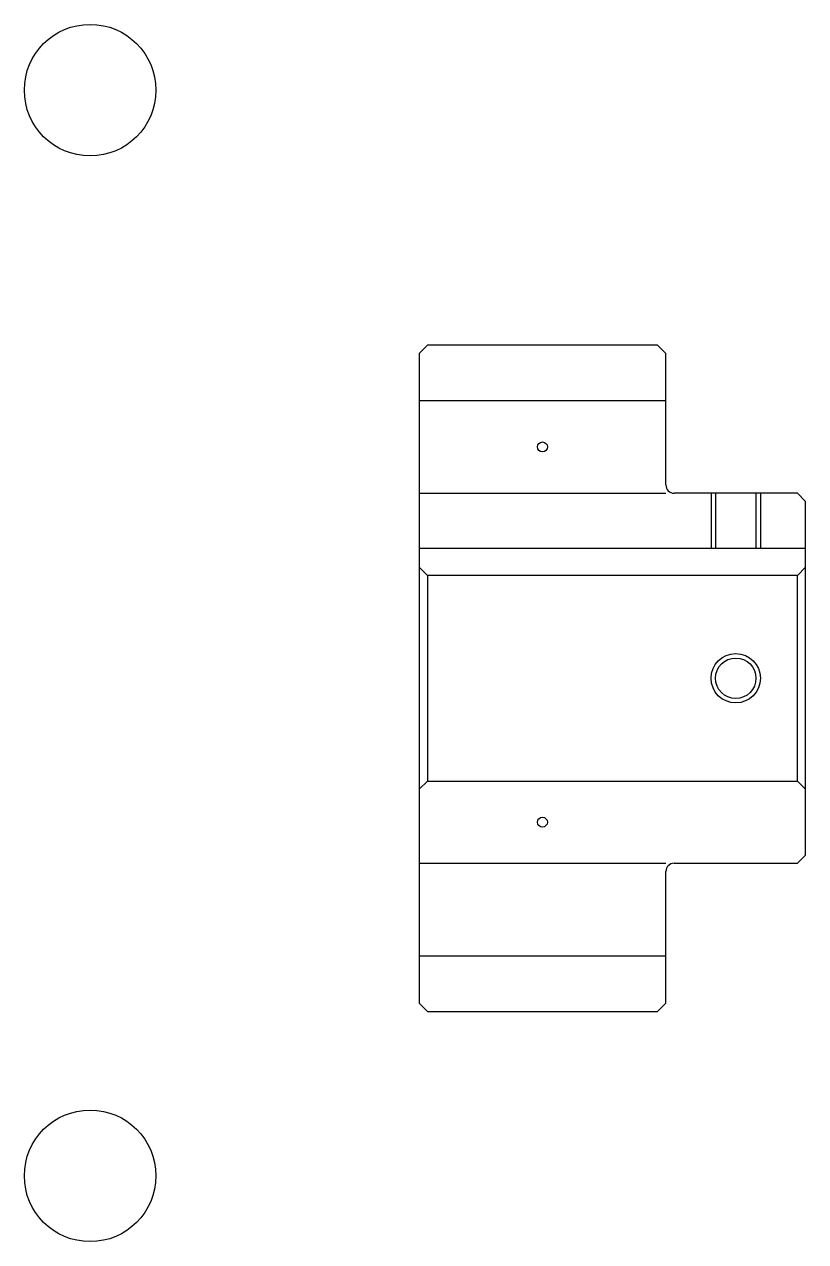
# Model space of a CAD drawing. Header units: metres. Extents: x 114 to 410, y 94 to 242.
# Drawn here: x 114 to 209, y 94.5 to 242.5 of the extents above.
import ezdxf

# ---------------------------------------------------------------- set-up
doc = ezdxf.new("R2010")
doc.units = ezdxf.units.M

msp = doc.modelspace()

# ---------------------------------------------------------------- linework, layer by layer
at = {"color": 4}
for p, q in [((162, 196.75), (192, 196.75)), ((162, 185.5), (192, 185.5)), ((162, 178.800003), (209, 178.800003)), ((208, 175.5), (209, 176.5)), ((163, 175.5), (163, 150.5)), ((208, 150.5), (209, 149.5)), ((162, 140.5), (192, 140.5)), ((162, 129.25), (192, 129.25))]:
    msp.add_line(p, q, dxfattribs=at)
for points in [[(192, 186.5), (192, 202.5), (191, 203.5), (163, 203.5), (162, 202.5), (162, 149.5)], [(193, 140.5), (208, 140.5), (209, 141.5), (209, 184.5), (208, 185.5), (193, 185.5)], [(197.5, 185.5), (197.5, 178.800003)], [(198.040009, 185.5), (198.040009, 178.800003)], [(202.959991, 185.5), (202.959991, 178.800003)], [(203.5, 185.5), (203.5, 178.800003)], [(162, 149.5), (163, 150.5), (208, 150.5), (208, 175.5), (163, 175.5), (162, 176.5)], [(162, 149.5), (162, 123.5), (163, 122.5), (191, 122.5), (192, 123.5), (192, 139.5)]]:
    msp.add_lwpolyline(points, dxfattribs=at)
at = {"color": 5}
for centre, radius in [((122, 234.5), 8), ((177, 191.125), 0.6), ((177, 145.5), 0.6), ((122, 102.5), 8)]:
    msp.add_circle(centre, radius, dxfattribs=at)
at = {"color": 7}
msp.add_circle((200.5, 163), 3, dxfattribs=at)
at = {"color": 4}
msp.add_circle((200.5, 163), 2.46, dxfattribs=at)
for centre, start, end in [((193, 186.5), 180, 270), ((193, 139.5), 90, 180)]:
    msp.add_arc(centre, 1, start, end, dxfattribs=at)

doc.saveas('drawing.dxf')
